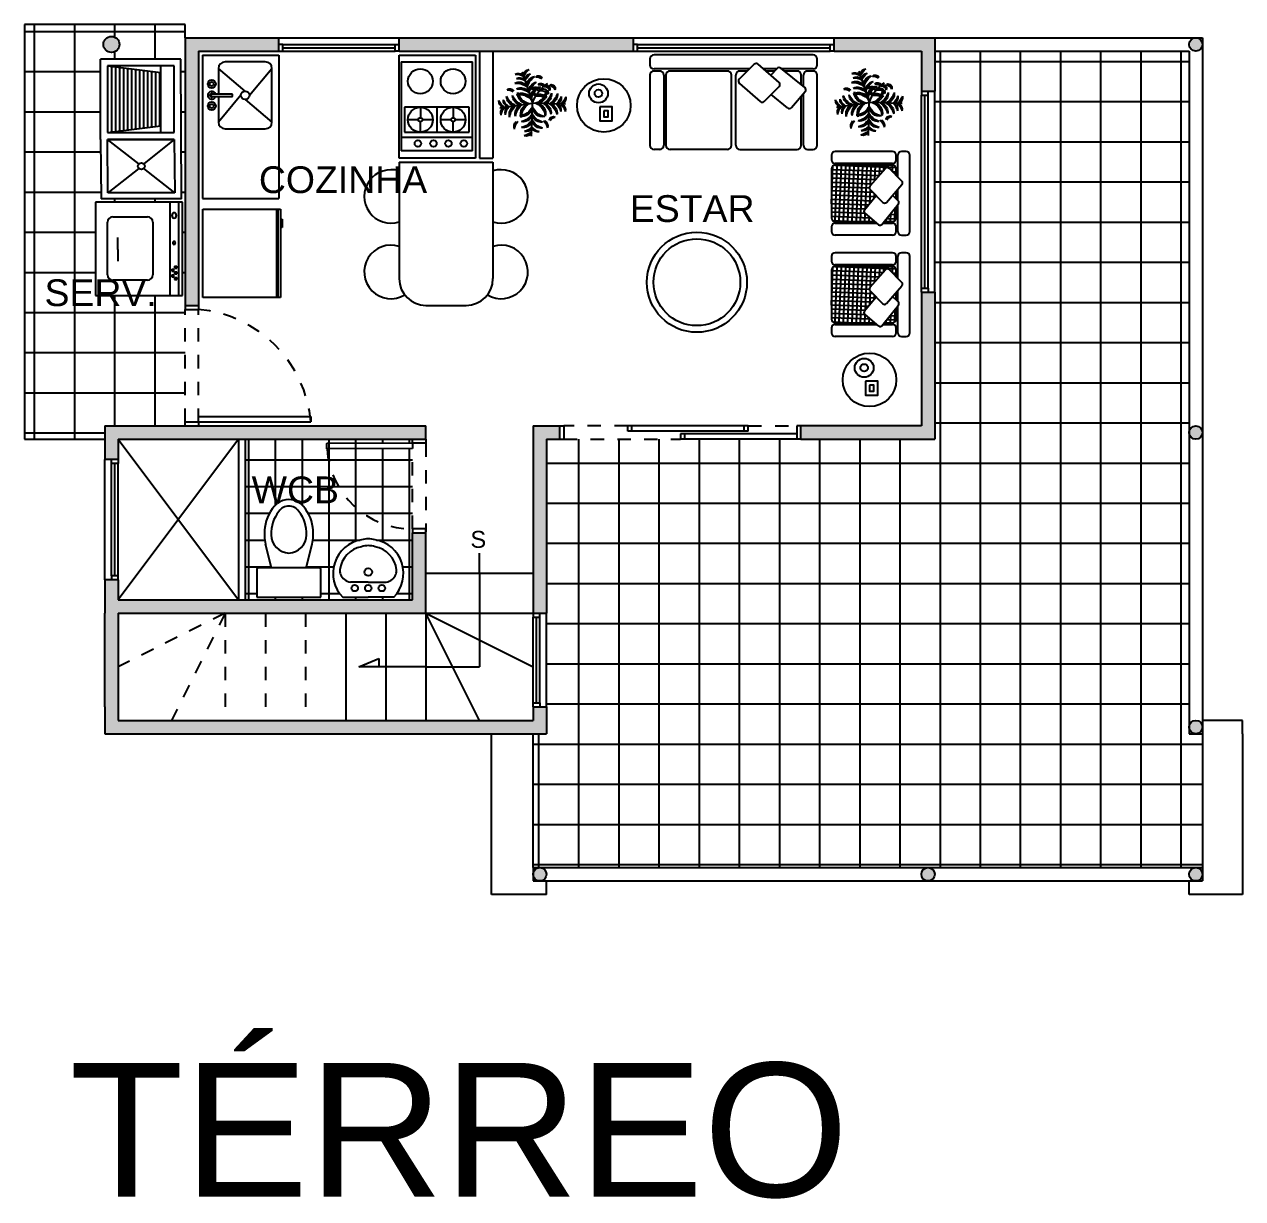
# Model space of a CAD drawing. Extents: x 2156.7 to 2200.8, y -1297 to -1286.8.
# Drawn here: x 2156.7 to 2165.8, y -1296.48 to -1287.71 of the extents above; entities that cross this region are included whole.
import ezdxf

# ---------------------------------------------------------------- set-up
doc = ezdxf.new("R2010")
doc.units = 0
doc.header["$LTSCALE"] = 0.45
doc.header["$MEASUREMENT"] = 0
doc.linetypes.add('HIDDEN2', pattern=[0.1875, 0.125, -0.0625])
doc.layers.get('0').update_dxf_attribs({"linetype": 'CONTINUOUS'})
for name, color, linetype in [('15', 15, 'CONTINUOUS'), ('APARATOS', 8, 'CONTINUOUS'), ('D22', 2, 'CONTINUOUS'), ('HATCHCLOSET', 9, 'CONTINUOUS'), ('MUEBLE', 8, 'CONTINUOUS'), ('MUEBLES', 8, 'CONTINUOUS'), ('MURO', 7, 'CONTINUOUS'), ('MUROBAJO', 4, 'CONTINUOUS'), ('PISO', 15, 'CONTINUOUS'), ('PROY', 1, 'HIDDEN2'), ('PV25', 2, 'CONTINUOUS'), ('R120', 4, 'CONTINUOUS'), ('WC', 2, 'CONTINUOUS')]:
    doc.layers.add(name, color=color, linetype=linetype)
doc.styles.add('ARQUITEC', font='arial.ttf')

# ---------------------------------------------------------------- blocks, each defined once
blk = doc.blocks.new('ARBOL09')
for p in [(-0.009, 0.497), (-0.501, 0.083), (0.484, 0.083), (0.078, -0.496)]:
    blk.add_line(p, (-0.009, -0.003))
for centre, radius, start, end in [((-0.153, 0.212), 0.16, 25.2489, 95.3937), ((-0.237, 0.112), 0.268, 31.3712, 75.0366), ((-0.102, 0.382), 0.115, 36.29, 99.6243), ((-0.195, 0.247), 0.26, 44.0763, 73.3794), ((-0.102, 0.314), 0.115, 36.29, 99.6243), ((-0.195, 0.179), 0.26, 44.0763, 73.3794), ((0.084, 0.382), 0.115, 80.3757, 143.71), ((0.178, 0.247), 0.26, 106.6206, 135.9237), ((0.084, 0.314), 0.115, 80.3757, 143.71), ((0.178, 0.179), 0.26, 106.6206, 135.9237), ((0.136, 0.212), 0.16, 84.6063, 154.7511), ((0.22, 0.112), 0.268, 104.9634, 148.6288), ((-0.372, 0.155), 0.115, 160.3757, 223.71), ((-0.223, 0.224), 0.26, 186.6206, 215.9237), ((-0.196, 0.176), 0.16, 164.6063, 234.7511), ((-0.083, 0.242), 0.268, 184.9634, 228.6288), ((-0.219, 0.312), 0.0575, 139.742, 258.7475), ((-0.106, 0.161), 0.16, 164.6063, 234.7511), ((-0.141, 0.358), 0.125, 184.618, 228.2106), ((0.007, 0.226), 0.268, 184.9634, 228.6288), ((-0.163, 0.043), 0.156, 3.4259, 103.6346), ((-0.228, -0.039), 0.236, 21.6665, 83.1878), ((-0.028, 0.157), 0.156, 156.3654, 256.5741), ((0.065, 0.206), 0.236, 176.8122, 238.3335), ((-0.153, 0.121), 0.16, 25.2489, 95.3937), ((-0.237, 0.021), 0.268, 31.3712, 75.0366), ((0.146, 0.043), 0.156, 76.3654, 176.5741), ((0.136, 0.121), 0.16, 84.6063, 154.7511), ((0.22, 0.021), 0.268, 104.9634, 148.6288), ((0.21, -0.039), 0.236, 96.8122, 158.3335), ((-0.082, 0.206), 0.236, 301.6665, 3.1878), ((0.011, 0.157), 0.156, 283.4259, 23.6346), ((-0.024, 0.226), 0.268, 311.3712, 355.0366), ((0.089, 0.161), 0.16, 305.2489, 15.3937), ((0.322, 0.213), 0.115, 80.3757, 143.71), ((0.416, 0.078), 0.26, 106.6206, 135.9237), ((0.065, 0.242), 0.268, 311.3712, 355.0366), ((0.178, 0.176), 0.16, 305.2489, 15.3937), ((0.206, 0.224), 0.26, 324.0763, 353.3794), ((0.355, 0.155), 0.115, 316.29, 19.6243), ((-0.405, -0.028), 0.115, 116.29, 179.6243), ((-0.288, -0.144), 0.26, 124.0763, 153.3794), ((-0.337, -0.04), 0.115, 116.29, 179.6243), ((-0.221, -0.156), 0.26, 124.0763, 153.3794), ((-0.305, 0.143), 0.115, 160.3757, 223.71), ((-0.156, 0.212), 0.26, 186.6206, 215.9237), ((-0.246, -0.108), 0.16, 105.2489, 175.3937), ((-0.162, -0.209), 0.268, 111.3712, 155.0366), ((-0.156, -0.124), 0.16, 105.2489, 175.3937), ((-0.073, -0.224), 0.268, 111.3712, 155.0366), ((-0.082, -0.147), 0.156, 83.4259, 183.6346), ((-0.011, -0.225), 0.236, 101.6665, 163.1878), ((-0.105, -0.022), 0.0563, 114.2257, 255.1279), ((-0.06, -0.009), 0.078, 150.4398, 228.6694), ((-0.006, -0.225), 0.236, 16.8122, 78.3335), ((0.064, -0.147), 0.156, 356.3654, 96.5741), ((0.055, -0.224), 0.268, 24.9634, 68.6288), ((0.139, -0.124), 0.16, 4.6063, 74.7511), ((0.145, -0.209), 0.268, 24.9634, 68.6288), ((0.228, -0.108), 0.16, 4.6063, 74.7511), ((0.139, 0.212), 0.26, 324.0763, 353.3794), ((0.203, -0.156), 0.26, 26.6206, 55.9237), ((0.288, 0.143), 0.115, 316.29, 19.6243), ((0.32, -0.04), 0.115, 0.3757, 63.71), ((-0.35, -0.145), 0.0575, 139.742, 258.7475), ((-0.272, -0.1), 0.125, 184.618, 228.2106), ((-0.231, -0.164), 0.0575, 139.742, 258.7475), ((-0.153, -0.119), 0.125, 184.618, 228.2106), ((0.224, -0.491), 0.54, 115.4772, 156.6585), ((-0.155, -0.069), 0.0869, 144.9865, 244.4034), ((0.022, 0.014), 0.25, 187.5759, 215.8942), ((-0.123, -0.183), 0.0766, 138.8744, 278.9763), ((-0.056, -0.146), 0.125, 173.7536, 244.097), ((-0.231, -0.006), 0.236, 286.8122, 348.3335), ((-0.153, -0.076), 0.156, 266.3654, 6.5741), ((0.002, -0.116), 0.13, 161.4477, 239.3672), ((-0.23, -0.067), 0.268, 294.9634, 338.6288), ((0.309, -0.028), 0.422, 185.4007, 208.139), ((0.201, 0.07), 0.236, 211.6665, 273.1878), ((0.151, -0.023), 0.156, 193.4259, 293.6346), ((0.221, 0.012), 0.268, 221.3712, 265.0366), ((0.425, 0.083), 0.26, 234.0763, 263.3794), ((0.357, -0.066), 0.115, 226.29, 289.6243), ((-0.189, -0.237), 0.057, 167.0577, 302.8533), ((-0.189, -0.318), 0.057, 167.0577, 302.8533), ((-0.156, -0.205), 0.08, 185.1845, 268.654), ((-0.156, -0.286), 0.08, 185.1845, 268.654), ((-0.129, -0.151), 0.16, 274.6063, 344.7511), ((-0.214, -0.157), 0.268, 294.9634, 338.6288), ((-0.114, -0.241), 0.16, 274.6063, 344.7511), ((-0.161, -0.215), 0.26, 296.6206, 325.9237), ((0.155, -0.101), 0.16, 215.2489, 285.3937), ((0.237, -0.078), 0.268, 221.3712, 265.0366), ((0.171, -0.19), 0.16, 215.2489, 285.3937), ((0.207, -0.151), 0.26, 234.0763, 263.3794), ((0.295, -0.275), 0.0575, 101.2525, 220.258), ((0.373, -0.321), 0.125, 131.7894, 175.382), ((-0.045, -0.332), 0.115, 270.3757, 333.71), ((-0.149, -0.283), 0.26, 296.6206, 325.9237), ((-0.033, -0.399), 0.115, 270.3757, 333.71), ((0.138, -0.3), 0.115, 226.29, 289.6243), ((0.219, -0.218), 0.26, 234.0763, 263.3794), ((0.15, -0.367), 0.115, 226.29, 289.6243)]:
    blk.add_arc(centre, radius, start, end)

msp = doc.modelspace()

# ---------------------------------------------------------------- hatches: boundary and pattern name
at = {"layer": '15', "linetype": 'Continuous'}
h = msp.add_hatch(dxfattribs=at)
h.set_pattern_fill('_U', color=256, scale=0.031815, angle=2.18827, style=0, double=1, pattern_type=0)
h.set_pattern_definition([(177.81173, (2185.76389, -1277.894402), (0.001214797, 0.031791734), []), (87.81173, (2185.76389, -1277.894402), (0.031791734, -0.001214797), [])])
h.paths.add_polyline_path([(2163.1885, -1288.764, -0.414214), (2163.2153, -1288.7907), (2163.2153, -1288.8396), (2163.1623, -1288.7868, 0.433687), (2163.1363, -1288.7877), (2163.0196, -1288.9213, 0.393847), (2163.0204, -1288.9456), (2163.0654, -1288.9908), (2162.9789, -1289.0961, 0.385929), (2162.9801, -1289.12, 0.020959), (2162.9812, -1289.121), (2163.055, -1289.1833), (2162.7593, -1289.1833, -0.414214), (2162.7325, -1289.1566), (2162.7325, -1288.7907, -0.414214), (2162.7593, -1288.764)])
h.paths.add_polyline_path([(2163.2153, -1289.0748), (2163.1278, -1289.1833), (2163.1885, -1289.1833, 0.414216), (2163.2153, -1289.1566, -0.000002), (2163.2153, -1289.1566)], flags=17)
h = msp.add_hatch(dxfattribs=at)
h.set_pattern_fill('_U', color=256, scale=0.031815, angle=2.18827, style=0, double=1, pattern_type=0)
h.set_pattern_definition([(177.81173, (2185.76389, -1278.651084), (0.001214797, 0.031791734), []), (87.81173, (2185.76389, -1278.651084), (0.031791734, -0.001214797), [])])
h.paths.add_polyline_path([(2162.7325, -1289.5474, -0.414214), (2162.7593, -1289.5207), (2163.1885, -1289.5207, -0.414214), (2163.2153, -1289.5474), (2163.2153, -1289.5963), (2163.1623, -1289.5435, 0.433687), (2163.1363, -1289.5444), (2163.0196, -1289.6779, 0.393847), (2163.0204, -1289.7023), (2163.0654, -1289.7475), (2162.9789, -1289.8527, 0.410206), (2162.9812, -1289.8777), (2163.055, -1289.94), (2162.7593, -1289.94, -0.414214), (2162.7325, -1289.9133)])
h.paths.add_polyline_path([(2163.2153, -1289.8315), (2163.1278, -1289.94), (2163.1885, -1289.94, 0.414216), (2163.2153, -1289.9133, -0.000002), (2163.2153, -1289.9133)], flags=17)
at = {"layer": 'MURO'}
h = msp.add_hatch(color=256, dxfattribs=at)
h.paths.add_polyline_path([(2159.7037, -1290.7112), (2157.3037, -1290.7112), (2157.3037, -1290.9612), (2157.4037, -1290.9612), (2157.4037, -1290.8112), (2159.7037, -1290.8112)])
h.paths.add_polyline_path([(2159.7037, -1291.5112), (2159.6037, -1291.5112), (2159.6037, -1292.0112), (2157.4037, -1292.0112), (2157.4037, -1291.8612), (2157.3037, -1291.8612), (2157.3037, -1292.1112), (2157.3037, -1292.8112), (2157.3037, -1293.0112), (2160.6037, -1293.0112), (2160.6037, -1292.8112), (2160.5037, -1292.8112), (2160.5037, -1292.9112), (2157.4037, -1292.9112), (2157.4037, -1292.1112), (2159.7037, -1292.1112)])
h.paths.add_polyline_path([(2160.6037, -1290.81), (2160.7037, -1290.81), (2160.7037, -1290.7112), (2160.5037, -1290.7112), (2160.5037, -1292.1112), (2160.6037, -1292.1112)])
h.paths.add_polyline_path([(2163.5037, -1289.7112), (2163.4037, -1289.7112), (2163.4037, -1290.7112), (2162.5037, -1290.7112), (2162.5037, -1290.8112), (2163.5037, -1290.8112)])
h.paths.add_polyline_path([(2163.5037, -1287.8112), (2162.7537, -1287.8112), (2162.7537, -1287.9112), (2163.4037, -1287.9112), (2163.4037, -1288.2112), (2163.5037, -1288.2112)])
h.paths.add_polyline_path([(2161.2537, -1287.8112), (2159.5037, -1287.8112), (2159.5037, -1287.9112), (2160.2037, -1287.9112), (2161.2537, -1287.9112)])
h.paths.add_polyline_path([(2158.6037, -1287.8112), (2157.9037, -1287.8112), (2157.9037, -1289.8112), (2158.0037, -1289.8112), (2158.0037, -1287.9112), (2158.6037, -1287.9112)])
h.paths.add_polyline_path([(2157.2937, -1287.8612, 1.000001), (2157.4137, -1287.8612, 1.000001)])
h.paths.add_polyline_path([(2165.5037, -1287.8612, 1), (2165.4037, -1287.8612, 1)])
h.paths.add_polyline_path([(2165.5037, -1290.7612, 1), (2165.4037, -1290.7612, 1)])
h.paths.add_polyline_path([(2165.4037, -1292.9612, 1.000003), (2165.5037, -1292.9612, 1.000003)])
h.paths.add_polyline_path([(2165.4037, -1294.0612, 1.000001), (2165.5037, -1294.0612, 1.000001)])
h.paths.add_polyline_path([(2163.4037, -1294.0612, 1.000001), (2163.5037, -1294.0612, 1.000001)])
h.paths.add_polyline_path([(2160.6037, -1294.0612, 1), (2160.5037, -1294.0612, 1)])
at = {"layer": 'PISO'}
h = msp.add_hatch(dxfattribs=at)
h.set_pattern_fill('_U', color=256, scale=0.3, style=0, double=1, pattern_type=0)
h.set_pattern_definition([(0, (27.98016, 44.23574), (0, 0.3), []), (90, (27.98016, 44.23574), (-0.3, 2e-17), [])])
h.paths.add_polyline_path([(2157.2736, -1288.5703), (2157.2736, -1287.9703), (2157.5095, -1287.9703), (2157.5329, -1287.7112), (2156.7037, -1287.7112), (2156.7037, -1290.8112), (2157.252, -1290.8112), (2157.3494, -1289.7368), (2157.2345, -1289.7368), (2157.2345, -1289.0403), (2157.4125, -1289.0403), (2157.4147, -1289.0155), (2157.2774, -1289.0155)])
h.paths.add_polyline_path([(2157.2937, -1287.8612, -1.000001), (2157.4137, -1287.8612, -1.000001)], flags=17)
h.paths.add_polyline_path([(2157.9037, -1287.8112), (2157.9037, -1287.7112), (2157.5329, -1287.7112), (2157.5095, -1287.9703), (2157.8736, -1287.9703), (2157.8774, -1289.0155), (2157.4147, -1289.0155), (2157.4125, -1289.0403), (2157.8845, -1289.0403), (2157.8845, -1289.7368), (2157.3494, -1289.7368), (2157.252, -1290.8112), (2157.3037, -1290.8112), (2157.3037, -1290.7112), (2157.9037, -1290.7112), (2157.9037, -1290.6812), (2157.9037, -1289.8412), (2157.9037, -1289.8112)])
h = msp.add_hatch(dxfattribs=at)
h.set_pattern_fill('_U', color=256, scale=0.3, style=0, double=1, pattern_type=0)
h.set_pattern_definition([(0, (60.84547, 44.31127), (0, 0.3), []), (90, (60.84547, 44.31127), (-0.3, 2e-17), [])])
h.paths.add_polyline_path([(2162.5037, -1290.8112), (2162.4737, -1290.8112), (2161.6037, -1290.8112), (2160.7337, -1290.8112), (2160.7037, -1290.8112), (2160.7037, -1290.81), (2160.6037, -1290.81), (2160.6037, -1292.1112), (2160.6037, -1292.8112), (2160.6037, -1293.0112), (2160.5037, -1293.0112), (2160.5037, -1294.0112), (2165.4037, -1294.0112), (2165.5037, -1294.0112), (2165.5037, -1293.0112), (2165.4037, -1293.0112), (2165.4037, -1287.9112), (2163.5037, -1287.9112), (2163.5037, -1288.2112), (2163.5037, -1289.7112), (2163.5037, -1290.8112)])
h = msp.add_hatch(dxfattribs=at)
h.set_pattern_fill('_U', color=256, scale=0.2, style=0, double=1, pattern_type=0)
h.set_pattern_definition([(0, (27.98016, 44.23574), (0, 0.2), []), (90, (27.98016, 44.23574), (-0.2, 1e-17), [])])
h.paths.add_polyline_path([(2158.9649, -1290.8815), (2159.2497, -1290.8814), (2159.2592, -1290.8112), (2158.3537, -1290.8112), (2158.3537, -1291.376), (2158.5051, -1291.4406, -0.151573), (2158.5906, -1291.2923, -0.356921), (2158.7679, -1291.2923, -0.179299), (2158.8586, -1291.4713, -0.092727), (2158.8541, -1291.5895), (2159.0508, -1291.6734, -0.13854), (2159.1553, -1291.5828), (2159.1893, -1291.3299, -0.204634)])
h.paths.add_polyline_path([(2158.9637, -1290.8444), (2158.9637, -1290.8415, 0.001146)], flags=16)
h.paths.add_polyline_path([(2158.5058, -1291.5952, -0.097368), (2158.4999, -1291.4713, -0.026993), (2158.5051, -1291.4406), (2158.3537, -1291.376), (2158.3537, -1292.0112), (2159.0976, -1292.0112), (2159.1002, -1291.9915), (2159.0824, -1291.9915, -0.353618), (2159.0508, -1291.6734), (2158.8541, -1291.5895, -0.004599), (2158.8527, -1291.5952), (2158.8092, -1291.7719), (2158.9092, -1291.7719, -0.414214), (2158.9192, -1291.7819), (2158.9192, -1291.9919), (2158.4392, -1291.9919), (2158.4392, -1291.7819, -0.414214), (2158.4492, -1291.7719), (2158.5492, -1291.7719)])
h.paths.add_polyline_path([(2159.6037, -1291.4812, -0.178265), (2159.1893, -1291.3299), (2159.1553, -1291.5828, -0.068517), (2159.2215, -1291.5622, -0.127767), (2159.3233, -1291.5622, -0.44029), (2159.5275, -1291.8768), (2159.6037, -1291.9093), (2159.6037, -1291.5112)])
h.paths.add_polyline_path([(2159.6037, -1291.9093), (2159.5275, -1291.8768, -0.131976), (2159.4624, -1291.9915), (2159.2724, -1291.9915), (2159.1002, -1291.9915), (2159.0976, -1292.0112), (2159.6037, -1292.0112)])
h.paths.add_polyline_path([(2159.6035, -1290.8812), (2159.2497, -1290.8814), (2159.1893, -1291.3299, 0.178265), (2159.6037, -1291.4812)])
h.paths.add_polyline_path([(2159.2497, -1290.8814), (2158.9649, -1290.8815, 0.204634), (2159.1893, -1291.3299)], flags=16)
h.paths.add_polyline_path([(2159.6037, -1290.8112), (2159.2592, -1290.8112), (2159.2551, -1290.8414), (2159.6037, -1290.8412)])

# ---------------------------------------------------------------- linework, layer by layer
at = {"layer": 'APARATOS'}
for p, q in [((2157.8736, -1287.9703), (2157.2736, -1287.9703)), ((2157.2736, -1288.5703), (2157.2736, -1287.9703)), ((2157.8774, -1289.0155), (2157.8736, -1287.9703)), ((2158.0337, -1287.9412), (2158.6037, -1287.9412)), ((2158.0337, -1287.9412), (2158.0337, -1289.0112)), ((2158.5034, -1287.9913), (2158.2034, -1287.9913)), ((2158.6037, -1287.9412), (2158.6037, -1289.0112)), ((2159.5037, -1287.9412), (2160.0737, -1287.9412)), ((2159.5037, -1288.7112), (2159.5037, -1287.9412)), ((2159.5194, -1287.992), (2160.0505, -1287.992)), ((2159.5194, -1287.992), (2159.5194, -1288.6552)), ((2160.0505, -1288.6552), (2160.0505, -1287.992)), ((2160.0737, -1287.9412), (2160.0737, -1288.7112)), ((2157.3236, -1288.0203), (2157.7236, -1288.0703)), ((2157.8236, -1288.0203), (2157.3236, -1288.0203)), ((2157.3236, -1288.0203), (2157.3236, -1288.5203)), ((2157.3536, -1288.0241), (2157.3536, -1288.5166)), ((2157.3836, -1288.0278), (2157.3836, -1288.5128)), ((2157.4136, -1288.0316), (2157.4136, -1288.5091)), ((2157.4436, -1288.0353), (2157.4436, -1288.5053)), ((2157.4736, -1288.0391), (2157.4736, -1288.5016)), ((2157.5036, -1288.0428), (2157.5036, -1288.4978)), ((2157.5336, -1288.0466), (2157.5336, -1288.4941)), ((2157.5636, -1288.0503), (2157.5636, -1288.4903)), ((2157.5936, -1288.0541), (2157.5936, -1288.4866)), ((2157.6236, -1288.0578), (2157.6236, -1288.4828)), ((2157.6536, -1288.0616), (2157.6536, -1288.4791)), ((2157.6836, -1288.0653), (2157.6836, -1288.4753)), ((2157.7136, -1288.0691), (2157.7136, -1288.4716)), ((2157.7236, -1288.0703), (2157.7236, -1288.0203)), ((2157.7236, -1288.4703), (2157.7236, -1288.0703)), ((2157.8236, -1288.5203), (2157.8236, -1288.0203)), ((2158.1534, -1288.0413), (2158.1534, -1288.2313)), ((2158.3534, -1288.2095), (2158.1534, -1288.0413)), ((2158.3852, -1288.2413), (2158.5534, -1288.0413)), ((2158.5534, -1288.4413), (2158.5534, -1288.0413)), ((2158.1034, -1288.2313), (2158.2534, -1288.2313)), ((2158.1034, -1288.2513), (2158.2534, -1288.2513)), ((2158.3216, -1288.2413), (2158.1534, -1288.4413)), ((2158.1534, -1288.2513), (2158.1534, -1288.4413)), ((2158.3534, -1288.2732), (2158.5534, -1288.4413)), ((2159.5436, -1288.3309), (2159.5436, -1288.5168)), ((2160.0272, -1288.3309), (2159.5436, -1288.3309)), ((2159.6619, -1288.3308), (2159.6619, -1288.4088)), ((2159.7854, -1288.3309), (2159.7854, -1288.5168)), ((2159.9063, -1288.3308), (2159.9063, -1288.4088)), ((2160.0272, -1288.5168), (2160.0272, -1288.3309)), ((2159.6469, -1288.4238), (2159.5689, -1288.4238)), ((2159.6619, -1288.5168), (2159.6619, -1288.4389)), ((2159.7549, -1288.4238), (2159.6769, -1288.4238)), ((2159.8913, -1288.4238), (2159.8133, -1288.4238)), ((2159.9063, -1288.5168), (2159.9063, -1288.4389)), ((2159.9993, -1288.4238), (2159.9213, -1288.4238)), ((2157.3236, -1288.5203), (2157.7236, -1288.4703)), ((2157.3236, -1288.5203), (2157.8236, -1288.5203)), ((2157.7236, -1288.5203), (2157.7236, -1288.4703)), ((2158.2034, -1288.4913), (2158.5034, -1288.4913)), ((2160.0505, -1288.5575), (2159.5194, -1288.5575)), ((2159.5436, -1288.5168), (2160.0272, -1288.5168)), ((2157.2736, -1288.5703), (2157.2774, -1289.0155)), ((2157.3274, -1288.9705), (2157.3236, -1288.5703)), ((2157.3236, -1288.5703), (2157.8236, -1288.5703)), ((2157.8236, -1288.5703), (2157.3236, -1288.5703)), ((2157.5597, -1288.7528), (2157.3236, -1288.5703)), ((2157.8236, -1288.5703), (2157.5951, -1288.7528)), ((2157.8236, -1288.5703), (2157.8274, -1288.9705)), ((2160.0737, -1288.7112), (2159.5037, -1288.7112)), ((2160.0505, -1288.6552), (2159.5194, -1288.6552)), ((2157.5597, -1288.7881), (2157.3274, -1288.9705)), ((2157.8274, -1288.9705), (2157.5951, -1288.7881)), ((2157.8274, -1288.9705), (2157.3274, -1288.9705)), ((2158.0337, -1289.0112), (2158.6037, -1289.0112)), ((2157.8774, -1289.0155), (2157.2774, -1289.0155)), ((2158.0358, -1289.0912), (2158.6158, -1289.0912)), ((2158.5858, -1289.0912), (2158.5858, -1289.7512)), ((2158.5958, -1289.0912), (2158.5958, -1289.7512)), ((2158.6158, -1289.0912), (2158.6158, -1289.7512)), ((2158.612, -1289.1656), (2158.6288, -1289.1656)), ((2158.6288, -1289.1656), (2158.6288, -1289.228)), ((2158.6288, -1289.228), (2158.6158, -1289.228)), ((2158.6158, -1289.7512), (2158.0358, -1289.7512))]:
    msp.add_line(p, q, dxfattribs=at)
for centre, radius in [((2159.6619, -1288.1366), 0.093), ((2159.9063, -1288.1366), 0.093), ((2158.1034, -1288.1568), 0.03), ((2158.1034, -1288.1568), 0.015), ((2158.3534, -1288.2413), 0.0318), ((2158.1034, -1288.3213), 0.03), ((2158.1034, -1288.3213), 0.015), ((2159.6619, -1288.4238), 0.093), ((2159.9063, -1288.4238), 0.093), ((2159.6619, -1288.4238), 0.015), ((2159.9063, -1288.4238), 0.015), ((2159.6436, -1288.6012), 0.0241), ((2159.7593, -1288.6012), 0.0241), ((2159.871, -1288.6012), 0.0241), ((2159.9867, -1288.6012), 0.0241), ((2157.5774, -1288.7705), 0.025), ((2161.7271, -1289.6379), 0.3741), ((2161.7271, -1289.6379), 0.3241)]:
    msp.add_circle(centre, radius, dxfattribs=at)
for centre, radius, start, end in [((2158.2034, -1288.0413), 0.05, 90, 180), ((2158.5034, -1288.0413), 0.05, 0, 90), ((2158.1034, -1288.2413), 0.03, 19.47122, 340.52878), ((2158.1034, -1288.2413), 0.015, 41.81031, 318.18969), ((2158.1061, -1288.2413), 0.0103, 104.88795, 255.11205), ((2158.2462, -1288.2413), 0.0123, 305.728, 54.272), ((2158.2034, -1288.4413), 0.05, 180, 270), ((2158.5034, -1288.4413), 0.05, 270, 0), ((2159.4425, -1288.9969), 0.2, 72.17563, 287.82437), ((2160.2649, -1288.9969), 0.2, 252.17563, 107.82437), ((2159.4425, -1289.5608), 0.2, 72.17563, 300.76862), ((2160.2649, -1289.5608), 0.2, 239.23138, 107.82437)]:
    msp.add_arc(centre, radius, start, end, dxfattribs=at)
at = {"layer": 'D22'}
for p, q in [((2158.6337, -1287.8612), (2158.6037, -1287.8612)), ((2158.6037, -1287.9112), (2158.6189, -1287.9112)), ((2158.6037, -1287.9112), (2158.6337, -1287.9112)), ((2158.6337, -1287.9112), (2158.6337, -1287.8612)), ((2159.4737, -1287.9112), (2159.4737, -1287.8612)), ((2159.4737, -1287.8612), (2159.5037, -1287.8612)), ((2159.5037, -1287.9112), (2159.4737, -1287.9112)), ((2161.2837, -1287.8612), (2161.2537, -1287.8612)), ((2161.2537, -1287.9112), (2161.2689, -1287.9112)), ((2161.2537, -1287.9112), (2161.2837, -1287.9112)), ((2161.2837, -1287.9112), (2161.2837, -1287.8612)), ((2162.7237, -1287.9112), (2162.7237, -1287.8612)), ((2162.7237, -1287.8612), (2162.7537, -1287.8612)), ((2162.7537, -1287.9112), (2162.7237, -1287.9112)), ((2163.4037, -1288.2112), (2163.4037, -1288.2412)), ((2163.4037, -1288.2412), (2163.4537, -1288.2412)), ((2163.4537, -1288.2412), (2163.4537, -1288.2112)), ((2163.4037, -1289.6812), (2163.4537, -1289.6812)), ((2163.4037, -1289.7112), (2163.4037, -1289.6812)), ((2163.4037, -1289.7112), (2163.4037, -1289.6961)), ((2163.4537, -1289.6812), (2163.4537, -1289.7112)), ((2157.9037, -1289.8112), (2157.9037, -1289.8412)), ((2158.0037, -1289.8112), (2158.0037, -1289.8412)), ((2157.9037, -1289.8412), (2158.0037, -1289.8412)), ((2158.0037, -1290.6412), (2158.8437, -1290.6412)), ((2158.8437, -1290.6412), (2158.8437, -1290.6812)), ((2157.9037, -1290.6812), (2158.0037, -1290.6812)), ((2157.9037, -1290.7112), (2157.9037, -1290.6812)), ((2158.0037, -1290.6812), (2158.8437, -1290.6812)), ((2158.0037, -1290.6812), (2158.0037, -1290.7112)), ((2160.7037, -1290.7112), (2160.7189, -1290.7112)), ((2160.7037, -1290.7112), (2160.7337, -1290.7112)), ((2160.7337, -1290.7112), (2160.7337, -1290.8112)), ((2162.1107, -1290.7112), (2161.2107, -1290.7112)), ((2161.2107, -1290.7512), (2161.2107, -1290.7112)), ((2161.2407, -1290.7512), (2161.2407, -1290.7112)), ((2162.0807, -1290.7512), (2162.0807, -1290.7112)), ((2162.1107, -1290.7512), (2162.1107, -1290.7112)), ((2162.4737, -1290.7112), (2162.4737, -1290.8112)), ((2162.5037, -1290.7112), (2162.4737, -1290.7112)), ((2162.5037, -1290.7112), (2162.4885, -1290.7112)), ((2159.6037, -1290.8412), (2159.6037, -1290.8112)), ((2159.7037, -1290.8112), (2159.7037, -1290.8264)), ((2159.7037, -1290.8112), (2159.7037, -1290.8412)), ((2162.1107, -1290.7512), (2161.2107, -1290.7512)), ((2161.6037, -1290.7712), (2161.6037, -1290.8112)), ((2162.4737, -1290.7712), (2161.6037, -1290.7712)), ((2162.4737, -1290.8112), (2161.6037, -1290.8112)), ((2161.6337, -1290.7712), (2161.6337, -1290.8112)), ((2159.6037, -1290.8412), (2158.9637, -1290.8415)), ((2158.9637, -1290.8815), (2158.9637, -1290.8415)), ((2159.6037, -1290.8812), (2158.9637, -1290.8815)), ((2159.6037, -1290.8412), (2159.6037, -1290.8615)), ((2159.6037, -1290.8412), (2159.6037, -1290.8812)), ((2159.7037, -1290.8412), (2159.6037, -1290.8412)), ((2157.3537, -1290.9912), (2157.3537, -1290.9612)), ((2157.4037, -1290.9912), (2157.3537, -1290.9912)), ((2157.4037, -1290.9612), (2157.4037, -1290.9912)), ((2159.7037, -1291.4812), (2159.6037, -1291.4812)), ((2159.6037, -1291.4812), (2159.6037, -1291.5112)), ((2159.7037, -1291.5112), (2159.7037, -1291.4812)), ((2157.4037, -1291.8312), (2157.3537, -1291.8312)), ((2157.3537, -1291.8312), (2157.3537, -1291.8612)), ((2157.4037, -1291.8612), (2157.4037, -1291.8312)), ((2157.4037, -1291.8612), (2157.4037, -1291.8461)), ((2160.5037, -1292.1112), (2160.5037, -1292.1412)), ((2160.5037, -1292.1412), (2160.5537, -1292.1412)), ((2160.5537, -1292.1412), (2160.5537, -1292.1112)), ((2160.5037, -1292.7812), (2160.5537, -1292.7812)), ((2160.5037, -1292.8112), (2160.5037, -1292.7812)), ((2160.5037, -1292.8112), (2160.5037, -1292.7961)), ((2160.5537, -1292.7812), (2160.5537, -1292.8112))]:
    msp.add_line(p, q, dxfattribs=at)
at = {"layer": 'HATCHCLOSET'}
msp.add_line((2158.0358, -1289.7512), (2158.0358, -1289.0912), dxfattribs=at)
at = {"layer": 'MUEBLE'}
for p, q in [((2157.2345, -1289.0403), (2157.2345, -1289.7368)), ((2157.8845, -1289.0403), (2157.2345, -1289.0403)), ((2157.7916, -1289.7368), (2157.7916, -1289.0403)), ((2157.8566, -1289.7368), (2157.8566, -1289.0403)), ((2157.8845, -1289.7368), (2157.8845, -1289.0403)), ((2157.3243, -1289.582), (2157.3243, -1289.1898)), ((2157.3654, -1289.1487), (2157.6229, -1289.1487)), ((2157.6641, -1289.1898), (2157.6641, -1289.582)), ((2157.4008, -1289.3926), (2157.4008, -1289.3039)), ((2157.4008, -1289.3926), (2157.4008, -1289.4812)), ((2157.8041, -1289.5399), (2157.8041, -1289.5471)), ((2157.8041, -1289.5399), (2157.8201, -1289.5399)), ((2157.8041, -1289.5399), (2157.8041, -1289.5541)), ((2157.8041, -1289.5541), (2157.8201, -1289.5541)), ((2157.8201, -1289.5541), (2157.8201, -1289.5399)), ((2157.826, -1289.5187), (2157.826, -1289.5259)), ((2157.826, -1289.5187), (2157.842, -1289.5187)), ((2157.826, -1289.5187), (2157.826, -1289.5329)), ((2157.826, -1289.5329), (2157.842, -1289.5329)), ((2157.842, -1289.5329), (2157.842, -1289.5187)), ((2157.6229, -1289.6232), (2157.3654, -1289.6232)), ((2157.8041, -1289.5822), (2157.8041, -1289.5894)), ((2157.8041, -1289.5822), (2157.8201, -1289.5822)), ((2157.8041, -1289.5822), (2157.8041, -1289.5964)), ((2157.8041, -1289.5964), (2157.8201, -1289.5964)), ((2157.8201, -1289.5964), (2157.8201, -1289.5822)), ((2157.826, -1289.561), (2157.826, -1289.5682)), ((2157.826, -1289.561), (2157.842, -1289.561)), ((2157.826, -1289.561), (2157.826, -1289.5753)), ((2157.826, -1289.5753), (2157.842, -1289.5753)), ((2157.826, -1289.6034), (2157.826, -1289.6106)), ((2157.826, -1289.6034), (2157.842, -1289.6034)), ((2157.826, -1289.6034), (2157.826, -1289.6176)), ((2157.826, -1289.6176), (2157.842, -1289.6176)), ((2157.842, -1289.5753), (2157.842, -1289.561)), ((2157.842, -1289.6176), (2157.842, -1289.6034)), ((2157.2345, -1289.7368), (2157.8845, -1289.7368))]:
    msp.add_line(p, q, dxfattribs=at)
for points in [[(2157.8226, -1289.119), (2157.8163, -1289.1204), (2157.8106, -1289.1247), (2157.8069, -1289.131), (2157.8055, -1289.1389), (2157.8069, -1289.1468), (2157.8106, -1289.1532), (2157.8163, -1289.1575), (2157.8226, -1289.1589), (2157.8289, -1289.1575), (2157.8346, -1289.1532), (2157.8383, -1289.1468), (2157.8397, -1289.1389), (2157.8383, -1289.131), (2157.8346, -1289.1247), (2157.8289, -1289.1204)], [(2157.8223, -1289.3338), (2157.8187, -1289.3346), (2157.8156, -1289.337), (2157.8136, -1289.3404), (2157.8128, -1289.3446), (2157.8136, -1289.3488), (2157.8156, -1289.3523), (2157.8187, -1289.3546), (2157.8223, -1289.3554), (2157.8258, -1289.3546), (2157.829, -1289.3523), (2157.831, -1289.3488), (2157.8317, -1289.3446), (2157.831, -1289.3404), (2157.829, -1289.337), (2157.8258, -1289.3346)]]:
    msp.add_lwpolyline(points, close=True, dxfattribs=at)
for centre, start, end in [((2157.3654, -1289.1898), 90, 180), ((2157.6229, -1289.1898), 360, 90), ((2157.3654, -1289.582), 180, 270), ((2157.6229, -1289.582), 270, 360)]:
    msp.add_arc(centre, 0.0411, start, end, dxfattribs=at)
at = {"layer": 'MUEBLES'}
for p, q in [((2161.3763, -1287.9712), (2161.3763, -1288.0129)), ((2162.5954, -1287.94), (2161.4076, -1287.94)), ((2162.1556, -1288.0096), (2162.0438, -1288.1217)), ((2162.3407, -1288.1449), (2162.184, -1288.0086)), ((2162.6267, -1288.0129), (2162.6267, -1287.9712)), ((2161.3763, -1288.091), (2161.3763, -1288.6139)), ((2162.1211, -1288.0442), (2161.4076, -1288.0442)), ((2161.4493, -1288.0598), (2161.4076, -1288.0598)), ((2161.4805, -1288.091), (2161.4805, -1288.6139)), ((2161.4962, -1288.091), (2161.4962, -1288.6139)), ((2161.9546, -1288.0598), (2161.5274, -1288.0598)), ((2161.9859, -1288.6139), (2161.9859, -1288.091)), ((2162.0171, -1288.6139), (2162.0171, -1288.091)), ((2162.1055, -1288.0598), (2162.0484, -1288.0598)), ((2162.323, -1288.0442), (2162.2249, -1288.0442)), ((2162.3079, -1288.0598), (2162.2428, -1288.0598)), ((2162.3262, -1288.0408), (2162.2783, -1288.0906)), ((2162.533, -1288.183), (2162.3543, -1288.039)), ((2162.5954, -1288.0442), (2162.3607, -1288.0442)), ((2162.4756, -1288.0598), (2162.3801, -1288.0598)), ((2162.5068, -1288.1619), (2162.5068, -1288.091)), ((2162.5225, -1288.1745), (2162.5225, -1288.091)), ((2162.5954, -1288.0598), (2162.5537, -1288.0598)), ((2162.6267, -1288.6139), (2162.6267, -1288.091)), ((2162.0449, -1288.1521), (2162.2008, -1288.2883)), ((2162.2292, -1288.2873), (2162.3417, -1288.1754)), ((2162.4049, -1288.3358), (2162.282, -1288.2348)), ((2162.4341, -1288.3331), (2162.5358, -1288.2127)), ((2162.5068, -1288.6139), (2162.5068, -1288.247)), ((2162.5225, -1288.6139), (2162.5225, -1288.2285)), ((2161.4493, -1288.6451), (2161.4076, -1288.6451)), ((2161.9546, -1288.6451), (2161.5274, -1288.6451)), ((2162.0484, -1288.6451), (2162.4756, -1288.6451)), ((2162.5537, -1288.6451), (2162.5954, -1288.6451)), ((2162.7325, -1288.6881), (2162.7325, -1288.7238)), ((2163.1885, -1288.6614), (2162.7593, -1288.6614)), ((2163.2153, -1288.7238), (2163.2153, -1288.6881)), ((2163.2287, -1288.853), (2163.2287, -1288.6881)), ((2163.2911, -1288.6614), (2163.2554, -1288.6614)), ((2163.3179, -1289.2592), (2163.3179, -1288.6881)), ((2162.7325, -1288.7907), (2162.7325, -1289.1566)), ((2162.7325, -1288.7907), (2162.7325, -1289.1566)), ((2163.1885, -1288.7506), (2162.7593, -1288.7506)), ((2162.7593, -1288.764), (2163.1885, -1288.764)), ((2163.1885, -1288.764), (2162.7593, -1288.764)), ((2163.1363, -1288.7877), (2163.0196, -1288.9213)), ((2163.2583, -1288.8825), (2163.1623, -1288.7868)), ((2163.2153, -1288.8396), (2163.2153, -1288.7907)), ((2163.1424, -1289.041), (2163.2591, -1288.9069)), ((2162.9789, -1289.0961), (2163.0654, -1288.9908)), ((2163.0204, -1288.9456), (2163.1162, -1289.0419)), ((2163.2315, -1289.0287), (2163.1889, -1288.9876)), ((2163.2153, -1289.013), (2163.2153, -1288.9573)), ((2163.2287, -1289.0259), (2163.2287, -1288.9419)), ((2163.1098, -1289.2057), (2163.233, -1289.0527)), ((2163.2153, -1289.1566), (2163.2153, -1289.0748)), ((2163.2287, -1289.2592), (2163.2287, -1289.0582)), ((2162.7593, -1289.1833), (2163.055, -1289.1833)), ((2162.7593, -1289.1967), (2163.0708, -1289.1967)), ((2162.9812, -1289.121), (2163.0843, -1289.2082)), ((2163.117, -1289.1967), (2163.1885, -1289.1967)), ((2163.1278, -1289.1833), (2163.1885, -1289.1833)), ((2162.7325, -1289.2235), (2162.7325, -1289.2592)), ((2163.1885, -1289.286), (2162.7593, -1289.286)), ((2163.2153, -1289.2592), (2163.2153, -1289.2235)), ((2163.2554, -1289.286), (2163.2911, -1289.286)), ((2162.7325, -1289.4448), (2162.7325, -1289.4805)), ((2163.1885, -1289.418), (2162.7593, -1289.418)), ((2163.2153, -1289.4805), (2163.2153, -1289.4448)), ((2163.2287, -1289.6097), (2163.2287, -1289.4448)), ((2163.2911, -1289.418), (2163.2554, -1289.418)), ((2163.3179, -1290.0159), (2163.3179, -1289.4448)), ((2162.7325, -1289.5474), (2162.7325, -1289.9133)), ((2162.7325, -1289.5474), (2162.7325, -1289.9133)), ((2163.1885, -1289.5073), (2162.7593, -1289.5073)), ((2162.7593, -1289.5207), (2163.1885, -1289.5207)), ((2163.1885, -1289.5207), (2162.7593, -1289.5207)), ((2163.1363, -1289.5444), (2163.0196, -1289.6779)), ((2163.2583, -1289.6392), (2163.1623, -1289.5435)), ((2163.2153, -1289.5963), (2163.2153, -1289.5474)), ((2163.0204, -1289.7023), (2163.1162, -1289.7986)), ((2163.1424, -1289.7977), (2163.2591, -1289.6636)), ((2163.2153, -1289.7697), (2163.2153, -1289.7139)), ((2163.2287, -1289.7826), (2163.2287, -1289.6986)), ((2162.9789, -1289.8527), (2163.0654, -1289.7475)), ((2163.1098, -1289.9624), (2163.233, -1289.8094)), ((2163.2315, -1289.7853), (2163.1889, -1289.7443)), ((2163.2153, -1289.9133), (2163.2153, -1289.8315)), ((2163.2287, -1290.0159), (2163.2287, -1289.8148)), ((2162.9812, -1289.8777), (2163.0843, -1289.9649)), ((2162.7325, -1289.9802), (2162.7325, -1290.0159)), ((2162.7593, -1289.94), (2163.055, -1289.94)), ((2162.7593, -1289.9534), (2163.0708, -1289.9534)), ((2163.117, -1289.9534), (2163.1885, -1289.9534)), ((2163.1278, -1289.94), (2163.1885, -1289.94)), ((2163.2153, -1290.0159), (2163.2153, -1289.9802)), ((2163.1885, -1290.0426), (2162.7593, -1290.0426)), ((2163.2554, -1290.0426), (2163.2911, -1290.0426))]:
    msp.add_line(p, q, dxfattribs=at)
for points in [[(2161.0021, -1288.3271), (2161.0021, -1288.4322), (2161.0938, -1288.4322), (2161.0938, -1288.3271)], [(2161.0321, -1288.3571), (2161.0321, -1288.4022), (2161.0638, -1288.4022), (2161.0638, -1288.3571)], [(2162.9867, -1290.3775), (2162.9867, -1290.4826), (2163.0784, -1290.4826), (2163.0784, -1290.3775)], [(2163.0167, -1290.4075), (2163.0167, -1290.4526), (2163.0484, -1290.4526), (2163.0484, -1290.4075)]]:
    msp.add_lwpolyline(points, close=True, dxfattribs=at)
for centre, radius in [((2161.0321, -1288.317), 0.2), ((2160.9921, -1288.2269), 0.0701), ((2160.9921, -1288.2269), 0.0284), ((2163.0167, -1290.3674), 0.2), ((2162.9767, -1290.2773), 0.0701), ((2162.9767, -1290.2773), 0.0284)]:
    msp.add_circle(centre, radius, dxfattribs=at)
for centre, radius, start, end in [((2161.4076, -1287.9712), 0.0313, 90, 180), ((2161.4076, -1288.0129), 0.0313, 180, 270), ((2162.1703, -1288.0243), 0.0208, 48.96497, 135.08225), ((2162.5954, -1287.9712), 0.0313, 0, 90), ((2162.5954, -1288.0129), 0.0313, 270, 0), ((2161.4076, -1288.091), 0.0313, 90, 180), ((2161.4493, -1288.091), 0.0313, 0, 90), ((2161.5274, -1288.091), 0.0313, 90, 180), ((2161.9546, -1288.091), 0.0313, 0, 90), ((2162.0484, -1288.091), 0.0313, 90, 180), ((2162.3412, -1288.0553), 0.0208, 51.14509, 136.07336), ((2162.4756, -1288.091), 0.0313, 0, 90), ((2162.5537, -1288.091), 0.0313, 90, 180), ((2162.5954, -1288.091), 0.0313, 0, 90), ((2162.0586, -1288.1364), 0.0208, 135.08225, 228.86521), ((2162.327, -1288.1607), 0.0208, 314.85255, 48.96497), ((2162.5199, -1288.1992), 0.0208, 319.80267, 51.14509), ((2162.2145, -1288.2726), 0.0208, 228.86521, 314.85255), ((2162.4182, -1288.3197), 0.0208, 230.58772, 319.80267), ((2161.4076, -1288.6139), 0.0313, 180, 270), ((2161.4493, -1288.6139), 0.0313, 270, 360), ((2161.5274, -1288.6139), 0.0313, 180, 270), ((2161.9546, -1288.6139), 0.0313, 270, 0), ((2162.0484, -1288.6139), 0.0313, 180, 270), ((2162.4756, -1288.6139), 0.0313, 270, 0), ((2162.5537, -1288.6139), 0.0313, 180, 270), ((2162.5954, -1288.6139), 0.0313, 270, 0), ((2162.7593, -1288.6881), 0.0268, 90, 180), ((2162.7593, -1288.7238), 0.0268, 180, 270), ((2163.1885, -1288.6881), 0.0268, 360, 90), ((2163.1885, -1288.7238), 0.0268, 270, 360), ((2163.2554, -1288.6881), 0.0268, 90, 180), ((2163.2911, -1288.6881), 0.0268, 360, 90), ((2162.7593, -1288.7907), 0.0268, 90, 180), ((2162.7593, -1288.7907), 0.0268, 90, 180), ((2163.1497, -1288.7995), 0.0178, 45.08225, 138.86521), ((2163.1885, -1288.7907), 0.0268, 360, 90), ((2163.1885, -1288.7907), 0.0268, 360, 90), ((2163.0331, -1288.933), 0.0178, 138.86521, 224.85255), ((2163.2457, -1288.8952), 0.0178, 318.96497, 45.08225), ((2162.9927, -1289.1074), 0.0178, 140.58772, 229.80267), ((2163.1289, -1289.0293), 0.0178, 224.85255, 318.96497), ((2163.2191, -1289.0415), 0.0178, 321.14509, 46.07336), ((2162.7593, -1289.1566), 0.0268, 180, 270), ((2162.7593, -1289.1566), 0.0268, 180, 270), ((2162.7593, -1289.2235), 0.0268, 90, 180), ((2163.1885, -1289.1566), 0.0268, 270, 360), ((2163.1885, -1289.1566), 0.0268, 270, 360), ((2163.1885, -1289.2235), 0.0268, 360, 90), ((2162.7593, -1289.2592), 0.0268, 180, 270), ((2163.0959, -1289.1945), 0.0178, 229.80267, 321.14509), ((2163.1885, -1289.2592), 0.0268, 270, 360), ((2163.2554, -1289.2592), 0.0268, 180, 270), ((2163.2911, -1289.2592), 0.0268, 270, 360), ((2162.7593, -1289.4448), 0.0268, 90, 180), ((2163.1885, -1289.4448), 0.0268, 360, 90), ((2163.2554, -1289.4448), 0.0268, 90, 180), ((2163.2911, -1289.4448), 0.0268, 360, 90), ((2162.7593, -1289.4805), 0.0268, 180, 270), ((2162.7593, -1289.5474), 0.0268, 90, 180), ((2162.7593, -1289.5474), 0.0268, 90, 180), ((2163.1497, -1289.5561), 0.0178, 45.08225, 138.86521), ((2163.1885, -1289.4805), 0.0268, 270, 360), ((2163.1885, -1289.5474), 0.0268, 360, 90), ((2163.1885, -1289.5474), 0.0268, 360, 90), ((2163.2457, -1289.6518), 0.0178, 318.96497, 45.08225), ((2163.0331, -1289.6897), 0.0178, 138.86521, 224.85255), ((2163.1289, -1289.786), 0.0178, 224.85255, 318.96497), ((2163.2191, -1289.7982), 0.0178, 321.14509, 46.07336), ((2162.7593, -1289.9133), 0.0268, 180, 270), ((2162.7593, -1289.9133), 0.0268, 180, 270), ((2162.9927, -1289.8641), 0.0178, 140.58772, 229.80267), ((2163.1885, -1289.9133), 0.0268, 270, 360), ((2163.1885, -1289.9133), 0.0268, 270, 360), ((2162.7593, -1289.9802), 0.0268, 90, 180), ((2162.7593, -1290.0159), 0.0268, 180, 270), ((2163.0959, -1289.9512), 0.0178, 229.80267, 321.14509), ((2163.1885, -1289.9802), 0.0268, 360, 90), ((2163.1885, -1290.0159), 0.0268, 270, 360), ((2163.2554, -1290.0159), 0.0268, 180, 270), ((2163.2911, -1290.0159), 0.0268, 270, 360)]:
    msp.add_arc(centre, radius, start, end, dxfattribs=at)
at = {"layer": 'MURO'}
for p, q in [((2157.9037, -1287.8112), (2158.6037, -1287.8112)), ((2157.9037, -1287.8112), (2157.9037, -1289.8112)), ((2158.6037, -1287.9112), (2158.6037, -1287.8112)), ((2159.5037, -1287.9112), (2159.5037, -1287.8112)), ((2159.5037, -1287.8112), (2161.2537, -1287.8112)), ((2161.2537, -1287.9112), (2161.2537, -1287.8112)), ((2162.7537, -1287.9112), (2162.7537, -1287.8112)), ((2162.7537, -1287.8112), (2163.5037, -1287.8112)), ((2163.5037, -1287.8112), (2163.5037, -1288.2112)), ((2163.5037, -1287.8112), (2163.5037, -1288.2112)), ((2158.0037, -1287.9112), (2158.0037, -1289.8112)), ((2158.0037, -1287.9112), (2158.6037, -1287.9112)), ((2159.5037, -1287.9112), (2160.2037, -1287.9112)), ((2160.2037, -1287.9112), (2161.2537, -1287.9112)), ((2162.7537, -1287.9112), (2163.4037, -1287.9112)), ((2163.4037, -1287.9112), (2163.4037, -1288.2112)), ((2163.4037, -1288.2112), (2163.5037, -1288.2112)), ((2163.4037, -1289.7112), (2163.5037, -1289.7112)), ((2163.4037, -1289.7112), (2163.4037, -1290.7112)), ((2163.5037, -1289.7112), (2163.5037, -1290.8112)), ((2157.9037, -1289.8112), (2158.0037, -1289.8112)), ((2157.3037, -1290.7112), (2159.7037, -1290.7112)), ((2157.3037, -1290.7112), (2157.3037, -1290.9612)), ((2159.7037, -1290.8112), (2159.7037, -1290.7112)), ((2160.5037, -1290.7112), (2160.5037, -1292.1112)), ((2160.5037, -1290.7112), (2160.7037, -1290.7112)), ((2160.7037, -1290.8112), (2160.7037, -1290.7112)), ((2162.5037, -1290.8112), (2162.5037, -1290.7112)), ((2163.4037, -1290.7112), (2162.5037, -1290.7112)), ((2157.4037, -1290.8112), (2159.7037, -1290.8112)), ((2157.4037, -1290.8112), (2157.4037, -1290.9612)), ((2160.6037, -1290.81), (2160.7037, -1290.81)), ((2160.6037, -1290.8112), (2160.6037, -1292.1112)), ((2162.5037, -1290.8112), (2163.5037, -1290.8112)), ((2157.4037, -1290.9612), (2157.3037, -1290.9612)), ((2159.6037, -1292.0112), (2159.6037, -1291.5112)), ((2159.6037, -1291.5112), (2159.7037, -1291.5112)), ((2159.7037, -1292.1112), (2159.7037, -1291.5112)), ((2157.4037, -1291.8612), (2157.3037, -1291.8612)), ((2157.3037, -1291.8612), (2157.3037, -1292.1112)), ((2157.4037, -1291.8612), (2157.4037, -1292.0112)), ((2157.4037, -1292.0112), (2159.6037, -1292.0112)), ((2157.3037, -1292.8112), (2157.3037, -1292.1112)), ((2157.4037, -1292.1112), (2159.7037, -1292.1112)), ((2157.4037, -1292.1112), (2157.4037, -1292.9112)), ((2157.3037, -1292.8112), (2157.3037, -1293.0112)), ((2160.5037, -1292.8112), (2160.5037, -1292.9112)), ((2160.5037, -1292.8112), (2160.6037, -1292.8112)), ((2160.6037, -1292.8112), (2160.6037, -1293.0112)), ((2157.4037, -1292.9112), (2160.5037, -1292.9112)), ((2157.3037, -1293.0112), (2160.6037, -1293.0112))]:
    msp.add_line(p, q, dxfattribs=at)
for centre, radius in [((2157.3537, -1287.8612), 0.06), ((2165.4537, -1287.8612), 0.05), ((2165.4537, -1290.7612), 0.05), ((2165.4537, -1292.9612), 0.05), ((2160.5537, -1294.0612), 0.05), ((2163.4537, -1294.0612), 0.05), ((2165.4537, -1294.0612), 0.05)]:
    msp.add_circle(centre, radius, dxfattribs=at)
at = {"layer": 'MUROBAJO'}
for p, q in [((2163.5037, -1287.8112), (2165.5037, -1287.8112)), ((2165.5037, -1287.8112), (2165.5037, -1293.0112)), ((2160.1037, -1287.9112), (2160.1037, -1288.7112)), ((2160.2037, -1287.9112), (2160.2037, -1288.7112)), ((2163.5037, -1287.9112), (2165.4037, -1287.9112)), ((2165.4037, -1287.9112), (2165.4037, -1293.0112)), ((2160.1037, -1288.7112), (2160.2037, -1288.7112)), ((2157.4037, -1290.8112), (2158.3037, -1292.0112)), ((2158.3037, -1290.8112), (2157.4037, -1292.0112)), ((2165.4037, -1293.0112), (2165.5037, -1293.0112)), ((2160.5037, -1294.0112), (2165.4037, -1294.0112)), ((2160.5037, -1294.0112), (2160.5037, -1294.1112)), ((2165.4037, -1294.0112), (2165.5037, -1294.0112)), ((2165.5037, -1294.0112), (2165.5037, -1294.1112)), ((2160.5037, -1294.1112), (2165.5037, -1294.1112))]:
    msp.add_line(p, q, dxfattribs=at)
at = {"layer": 'PISO'}
for p, q in [((2157.9037, -1287.7112), (2156.7037, -1287.7112)), ((2156.7037, -1287.7112), (2156.7037, -1290.8112)), ((2157.9037, -1287.8112), (2157.9037, -1287.7112)), ((2157.5977, -1288.7502), (2157.5977, -1288.7559)), ((2156.7037, -1290.8112), (2157.3037, -1290.8112)), ((2165.8037, -1292.9112), (2165.5037, -1292.9112)), ((2165.8037, -1293.0112), (2165.8037, -1292.9112)), ((2160.1937, -1294.2112), (2160.1937, -1293.0112)), ((2160.5037, -1294.0112), (2160.5037, -1293.0112)), ((2165.5037, -1293.0112), (2165.5037, -1294.0112)), ((2165.8037, -1293.0112), (2165.8037, -1294.0112)), ((2165.8037, -1294.0112), (2165.8037, -1294.2112)), ((2160.6037, -1294.2112), (2160.6037, -1294.1112)), ((2165.4037, -1294.2112), (2165.4037, -1294.1112)), ((2160.3037, -1294.2112), (2160.1937, -1294.2112)), ((2160.6037, -1294.2112), (2160.3037, -1294.2112)), ((2165.8037, -1294.2112), (2165.4037, -1294.2112))]:
    msp.add_line(p, q, dxfattribs=at)
at = {"layer": 'PROY'}
for p, q in [((2157.9037, -1290.6812), (2157.9037, -1289.8412)), ((2158.0037, -1290.6812), (2158.0037, -1289.8412)), ((2161.2107, -1290.7112), (2160.7337, -1290.7112)), ((2162.1107, -1290.7112), (2162.4737, -1290.7112)), ((2160.7337, -1290.8112), (2161.6037, -1290.8112)), ((2159.6037, -1291.4812), (2159.6035, -1290.8812)), ((2159.7037, -1290.8412), (2159.7037, -1291.5036)), ((2158.2037, -1292.1112), (2157.4037, -1292.5112)), ((2158.2037, -1292.1112), (2157.8037, -1292.9112)), ((2158.2037, -1292.1112), (2158.2037, -1292.9112)), ((2158.5037, -1292.1112), (2158.5037, -1292.9112)), ((2158.8037, -1292.1112), (2158.8037, -1292.9112))]:
    msp.add_line(p, q, dxfattribs=at)
for centre, radius, start, end in [((2157.9248, -1290.7601), 0.9222, 4.9057, 85.0943), ((2159.602, -1290.8429), 0.6383, 179.84814, 180.13129), ((2159.602, -1290.8429), 0.6383, 183.46124, 270.15186)]:
    msp.add_arc(centre, radius, start, end, dxfattribs=at)
at = {"layer": 'PV25'}
for p, q in [((2158.6037, -1287.8112), (2159.5037, -1287.8112)), ((2161.2537, -1287.8112), (2162.7537, -1287.8112)), ((2158.6337, -1287.8612), (2159.4737, -1287.8612)), ((2158.6337, -1287.8862), (2159.4737, -1287.8862)), ((2158.6337, -1287.9112), (2159.4737, -1287.9112)), ((2161.2837, -1287.8612), (2162.7237, -1287.8612)), ((2161.2837, -1287.8862), (2162.7237, -1287.8862)), ((2161.2837, -1287.9112), (2162.7237, -1287.9112)), ((2163.4037, -1289.6812), (2163.4037, -1288.2412)), ((2163.4287, -1289.6812), (2163.4287, -1288.2412)), ((2163.4537, -1289.6812), (2163.4537, -1288.2412)), ((2163.5037, -1289.7112), (2163.5037, -1288.2112)), ((2160.7037, -1290.8112), (2160.7337, -1290.8112)), ((2162.5037, -1290.8112), (2162.4737, -1290.8112)), ((2157.3037, -1291.8612), (2157.3037, -1290.9612)), ((2157.3537, -1291.8312), (2157.3537, -1290.9912)), ((2157.3787, -1291.8312), (2157.3787, -1290.9912)), ((2157.4037, -1291.8312), (2157.4037, -1290.9912)), ((2160.5037, -1292.7812), (2160.5037, -1292.1412)), ((2160.5287, -1292.7812), (2160.5287, -1292.1412)), ((2160.5537, -1292.7812), (2160.5537, -1292.1412)), ((2160.6037, -1292.8112), (2160.6037, -1292.1112))]:
    msp.add_line(p, q, dxfattribs=at)
at = {"layer": 'WC'}
for p, q in [((2159.5037, -1288.7412), (2160.2037, -1288.7412)), ((2159.5037, -1288.7412), (2159.5037, -1289.6112)), ((2160.2037, -1288.7412), (2160.2037, -1289.6112)), ((2159.7037, -1289.8112), (2160.0037, -1289.8112)), ((2158.3037, -1290.8112), (2158.3037, -1292.0112)), ((2158.3537, -1290.8112), (2158.3537, -1292.0112)), ((2158.5492, -1291.7719), (2158.5058, -1291.5952)), ((2158.8092, -1291.7719), (2158.8527, -1291.5952)), ((2160.1037, -1291.8112), (2160.1037, -1291.6612)), ((2158.4392, -1291.7819), (2158.4392, -1291.9919)), ((2158.9092, -1291.7719), (2158.4492, -1291.7719)), ((2158.9192, -1291.9919), (2158.9192, -1291.7819)), ((2159.7037, -1291.8112), (2160.5037, -1291.8112)), ((2160.1037, -1291.8112), (2160.1037, -1292.5112)), ((2159.2724, -1291.8783), (2159.1396, -1291.8783)), ((2159.2724, -1291.8783), (2159.4052, -1291.8783)), ((2158.4392, -1291.9919), (2158.9192, -1291.9919)), ((2159.0824, -1291.9915), (2159.2724, -1291.9915)), ((2159.4624, -1291.9915), (2159.2724, -1291.9915)), ((2159.1037, -1292.1112), (2159.1037, -1292.9112)), ((2159.4037, -1292.1112), (2159.4037, -1292.9112)), ((2159.7037, -1292.1112), (2159.7037, -1292.9112)), ((2159.7037, -1292.1112), (2160.5037, -1292.5112)), ((2160.1037, -1292.9112), (2159.7037, -1292.1112)), ((2159.7037, -1292.1112), (2160.6037, -1292.1112)), ((2159.2028, -1292.5112), (2159.3515, -1292.4491)), ((2159.3515, -1292.4491), (2159.3515, -1292.5112)), ((2159.7037, -1292.5112), (2159.2028, -1292.5112)), ((2159.7037, -1292.5112), (2160.1037, -1292.5112))]:
    msp.add_line(p, q, dxfattribs=at)
for centre, radius in [((2159.2724, -1291.8036), 0.0283), ((2159.1712, -1291.9228), 0.0243), ((2159.2724, -1291.9228), 0.0243), ((2159.3735, -1291.9228), 0.0243)]:
    msp.add_circle(centre, radius, dxfattribs=at)
for centre, radius, start, end in [((2159.7037, -1289.6112), 0.2, 180, 270), ((2160.0037, -1289.6112), 0.2, 270, 0), ((2158.6792, -1291.4006), 0.14, 51.38474, 128.61526), ((2158.7868, -1291.5042), 0.2888, 133.09308, 173.11771), ((2158.818, -1291.5183), 0.2716, 141.93982, 181.51999), ((2158.6792, -1291.4006), 0.09, 90, 145.93392), ((2158.6792, -1291.4006), 0.09, 34.06608, 90), ((2158.5405, -1291.5183), 0.2716, 358.48001, 38.06018), ((2158.5717, -1291.5042), 0.2888, 6.54223, 46.90692), ((2158.818, -1291.5183), 0.3216, 171.58617, 193.83111), ((2158.5405, -1291.5183), 0.3216, 346.16889, 8.41383), ((2158.6865, -1291.5218), 0.14, 181.51999, 267.23649), ((2158.672, -1291.5218), 0.14, 272.76351, 358.48001), ((2159.2634, -1291.8129), 0.2542, 99.48646, 224.61306), ((2159.2724, -1291.7582), 0.2025, 75.43782, 104.56218), ((2159.2814, -1291.8129), 0.2542, 315.38694, 80.51354), ((2159.2611, -1291.8117), 0.2021, 101.31812, 172.61936), ((2159.2724, -1291.7734), 0.1678, 72.33313, 107.66687), ((2159.2836, -1291.8117), 0.2021, 7.38064, 78.68188), ((2158.4492, -1291.7819), 0.01, 90, 180), ((2158.9092, -1291.7819), 0.01, 360, 90), ((2159.1248, -1291.794), 0.0647, 172.61936, 204.08462), ((2159.1508, -1291.788), 0.091, 200.89425, 262.92446), ((2159.394, -1291.788), 0.091, 277.07554, 339.10575), ((2159.4199, -1291.794), 0.0647, 335.91538, 7.38064)]:
    msp.add_arc(centre, radius, start, end, dxfattribs=at)

# ---------------------------------------------------------------- block references
at = {"layer": 'MUEBLE', "xscale": -0.4930595983541933, "yscale": 0.4930595983541933, "zscale": 0.4930595983541933, "rotation": 98.36287851785296}
for p in [(2163.0136, -1288.2996), (2160.4987, -1288.3047)]:
    msp.add_blockref('ARBOL09', p, dxfattribs=at)

# ---------------------------------------------------------------- texts
at = {"style": 'ARQUITEC'}
for s, height, p in [('COZINHA', 0.2, (2158.4555, -1288.9719)), ('ESTAR', 0.2, (2161.2262, -1289.1875)), ('SERV.', 0.2, (2156.8542, -1289.8162)), ('WCB', 0.2, (2158.4015, -1291.2892)), ('TÉRREO', 1, (2157.0404, -1296.4703))]:
    msp.add_text(s, height=height, dxfattribs=at).set_placement(p)
at = {"layer": 'R120', "style": 'ARQUITEC'}
msp.add_text('S', height=0.1264, dxfattribs=at).set_placement((2160.0356, -1291.6221))

doc.saveas('drawing.dxf')
